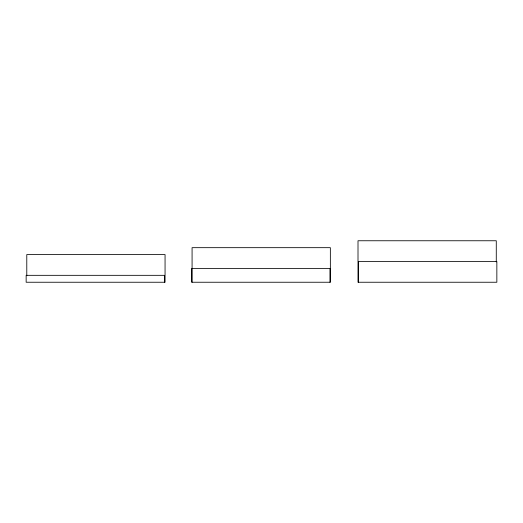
<?xml version="1.0" encoding="UTF-8"?>
<svg xmlns="http://www.w3.org/2000/svg" width="523" height="523" viewBox="0 0 523 523"><rect width="100%" height="100%" fill="white"/><g stroke="black" fill="none" stroke-linecap="round" stroke-linejoin="round"><path stroke-width="0.78" d="M496.275 261.905L496.275 240.757L358.007 240.757L358.007 282.243L496.85 282.243L496.85 261.5L358.575 261.5L358.575 282.243M329.987 282.243L329.987 268.417L191.712 268.417L191.712 282.243L330.353 282.243L330.353 247.673L192.078 247.673L192.078 282.243M164.425 282.243L164.425 275.327L26.15 275.327L26.15 282.243L165.059 282.243L165.059 254.583L26.784 254.583L26.784 275.732"/></g></svg>
